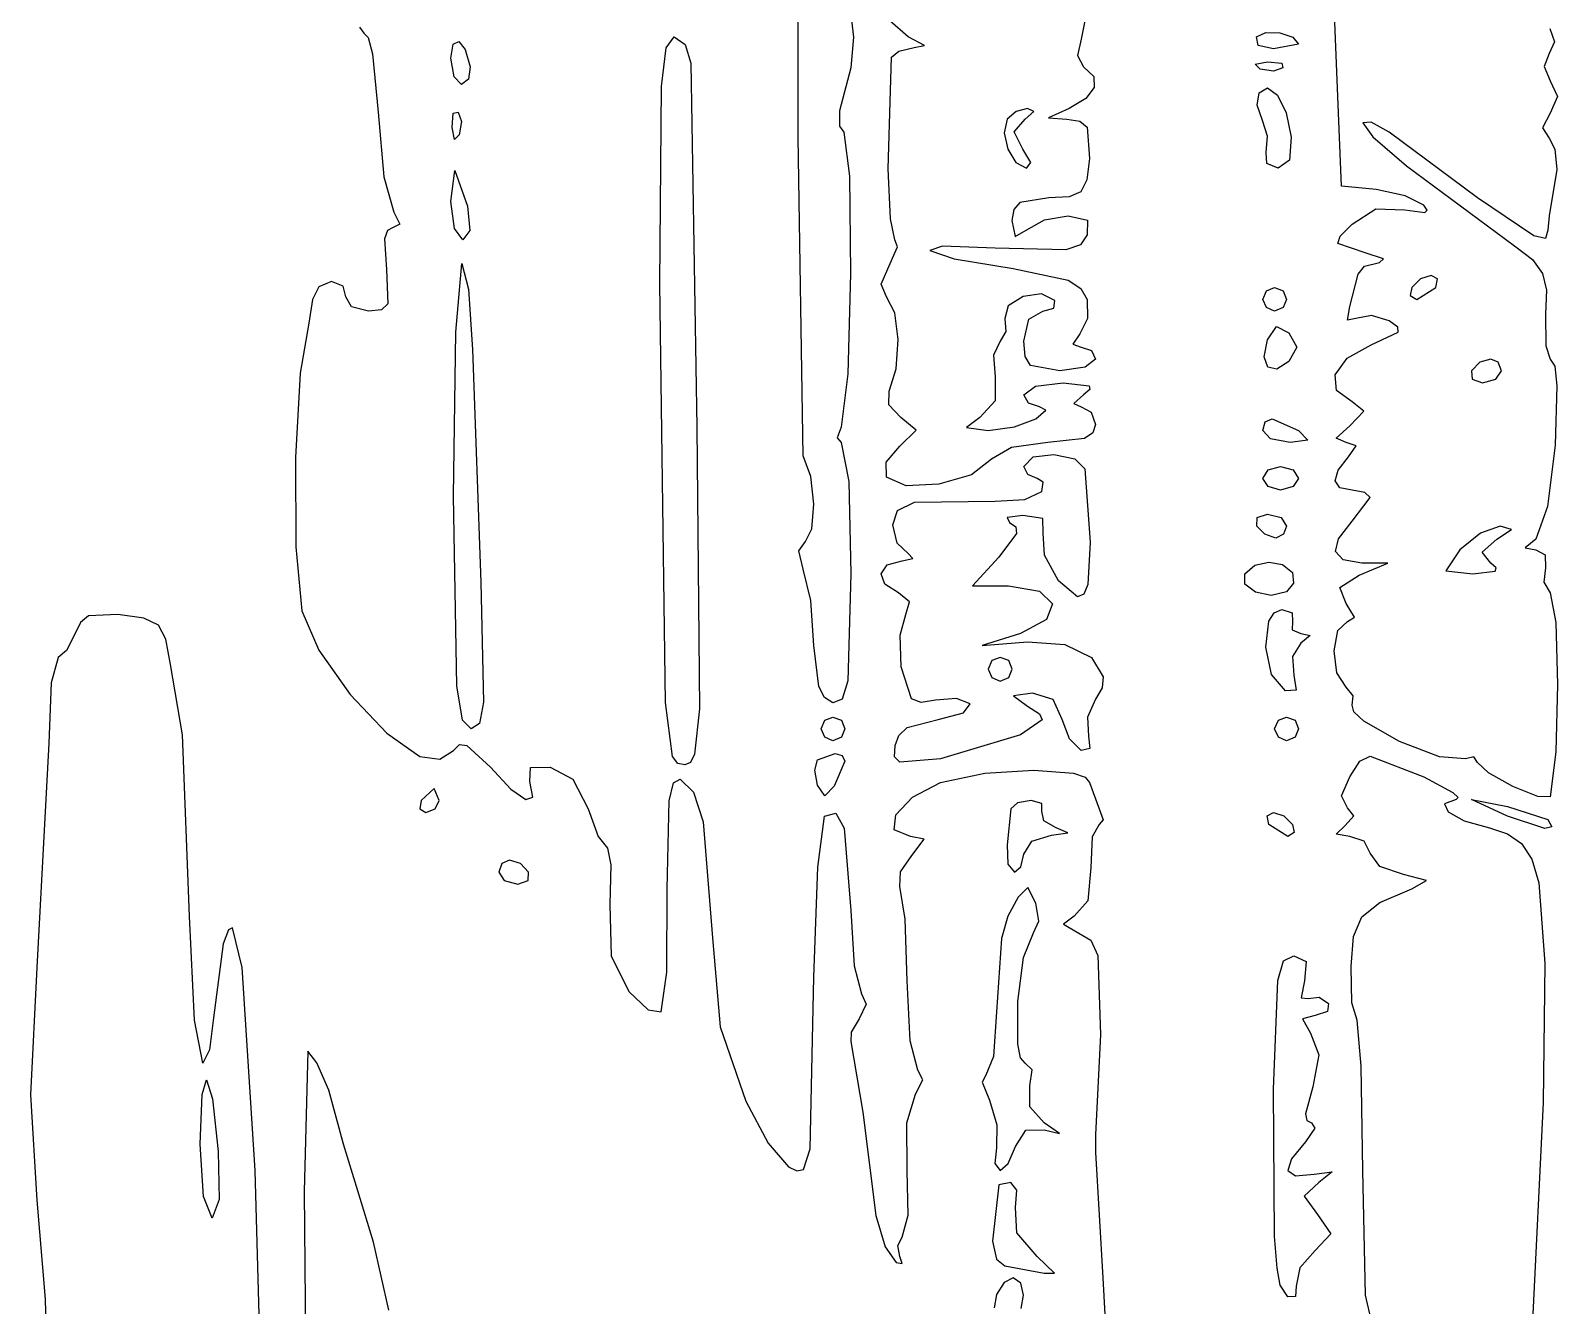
# Model space of a CAD drawing. Extents: x 0 to 282, y 0 to 282.
# Drawn here: x 81.41 to 126.54, y 221.08 to 258.77 of the extents above; entities that cross this region are included whole.
import ezdxf

# ---------------------------------------------------------------- set-up
doc = ezdxf.new("R2010")
doc.units = 0

msp = doc.modelspace()

# ---------------------------------------------------------------- linework, layer by layer
at = {"layer": 'Layer 1'}
for p, q in [((104.102497, 255.622651), (104.102497, 266.452951)), ((120.04712, 256.822113), (119.906009, 260.349893)), ((105.584165, 259.855993), (105.738505, 258.577172)), ((112.661053, 259.516457), (112.462616, 258.515447)), ((107.347329, 258.585996), (106.809894, 259.060041)), ((91.131199, 258.872658), (91.26349, 258.691859)), ((91.26349, 258.691859), (91.394128, 258.566182)), ((100.197889, 258.263598), (100.432707, 258.586058)), ((100.432707, 258.586058), (100.759026, 258.356752)), ((105.738505, 258.577172), (105.65472, 257.668773)), ((107.832399, 258.334642), (107.347329, 258.585996)), ((117.648283, 258.58599), (117.915622, 258.716627)), ((117.696789, 258.330225), (117.648283, 258.58599)), ((117.915622, 258.716627), (118.331788, 258.705052)), ((118.331788, 258.705052), (118.714882, 258.581028)), ((118.714882, 258.581028), (118.883003, 258.374323)), ((126.308943, 258.828541), (126.455566, 258.435523)), ((91.394128, 258.566182), (91.514844, 258.083317)), ((93.835761, 257.95099), (93.904111, 258.373772)), ((93.904111, 258.373772), (94.065066, 258.449288)), ((94.065066, 258.449288), (94.25248, 258.213919)), ((94.25248, 258.213919), (94.400206, 257.704045)), ((100.062289, 257.117623), (100.197889, 258.263598)), ((100.759026, 258.356752), (100.926596, 257.809946)), ((106.85344, 257.986274), (107.069517, 258.167073)), ((107.069517, 258.167073), (107.523718, 258.268496)), ((107.523718, 258.268496), (107.832399, 258.334642)), ((112.462616, 258.515447), (112.352373, 258.030377)), ((118.142172, 258.233212), (117.696789, 258.330225)), ((118.883006, 258.374323), (118.142172, 258.233212)), ((118.883003, 258.374323), (118.883006, 258.374323)), ((126.455566, 258.435523), (126.291301, 258.092113)), ((91.514844, 258.083317), (91.686824, 256.363529)), ((93.928365, 257.404183), (93.835761, 257.95099)), ((94.400206, 257.704045), (94.356108, 257.333628)), ((94.400206, 257.704045), (94.400206, 257.704045)), ((100.926596, 257.809946), (100.926596, 257.809878)), ((100.926596, 257.809878), (101.102985, 247.050178)), ((106.760836, 254.678982), (106.85344, 257.986274)), ((112.352373, 258.030377), (112.533172, 257.704058)), ((112.533172, 257.704058), (112.834136, 257.411914)), ((117.609197, 257.779007), (117.966385, 257.845153)), ((117.754718, 257.633486), (117.609197, 257.779007)), ((117.966385, 257.845153), (118.394128, 257.809875)), ((118.394128, 257.809875), (118.424996, 257.668764)), ((126.291301, 258.092113), (126.150189, 257.712876)), ((126.150189, 257.712876), (126.326578, 257.280724)), ((94.153261, 257.174878), (93.928365, 257.404183)), ((94.356108, 257.333628), (94.153261, 257.174878)), ((105.65472, 257.668773), (105.323991, 256.398773)), ((112.834136, 257.411914), (112.850672, 257.086697)), ((118.142773, 257.57175), (117.754718, 257.633486)), ((118.424996, 257.668764), (118.142773, 257.57175)), ((118.424996, 257.668764), (118.424996, 257.668764)), ((126.326578, 257.280724), (126.538245, 256.817702)), ((100.009373, 251.283558), (100.062289, 257.117623)), ((112.850672, 257.086697), (112.602625, 256.761481)), ((117.666548, 256.561918), (117.719466, 256.927925)), ((117.719466, 256.927925), (117.972473, 257.081163)), ((117.972473, 257.081163), (118.261862, 256.857369)), ((118.261862, 256.857369), (118.518177, 256.342534)), ((120.152953, 254.176273), (120.04712, 256.822113)), ((126.538245, 256.817702), (126.326578, 256.328223)), ((91.686824, 256.363529), (91.849984, 254.445299)), ((93.871499, 255.904876), (93.906776, 256.33262)), ((93.906776, 256.33262), (94.047888, 256.363487)), ((94.047888, 256.363487), (94.144901, 256.081265)), ((105.323991, 256.398773), (105.322337, 255.942367)), ((110.538174, 256.376896), (110.278, 256.152)), ((110.877723, 256.4695), (110.538174, 256.376896)), ((110.807168, 256.152), (111.067341, 256.376896)), ((111.067341, 256.376896), (110.877723, 256.4695)), ((112.109838, 256.469338), (111.492476, 256.191526)), ((112.602625, 256.761481), (112.109838, 256.469338)), ((117.825299, 256.116536), (117.666548, 256.561918)), ((118.518177, 256.342534), (118.671967, 255.622645)), ((126.326578, 256.328223), (126.097273, 255.89166)), ((93.937645, 255.547689), (93.871499, 255.904876)), ((94.144901, 256.081265), (94.083165, 255.693209)), ((105.322337, 255.942367), (105.443053, 255.763773)), ((110.278, 256.152), (110.187601, 255.747408)), ((110.278, 256.152), (110.278, 256.152)), ((110.480848, 255.777173), (110.807168, 256.152)), ((111.492476, 256.191526), (112.039282, 256.151838)), ((112.039282, 256.151838), (112.421825, 256.088999)), ((112.421825, 256.088999), (112.639004, 255.913712)), ((112.639004, 255.913712), (112.70956, 254.987668)), ((117.970819, 255.653515), (117.825299, 256.116536)), ((121.034358, 256.060879), (120.787963, 256.045996)), ((120.787963, 256.045996), (121.08121, 255.632033)), ((121.568488, 255.768183), (121.034358, 256.060879)), ((126.097273, 255.89166), (126.291301, 255.587389)), ((94.083166, 255.693209), (93.937645, 255.547689)), ((94.083165, 255.693209), (94.083166, 255.693209)), ((104.243608, 246.203481), (104.102497, 255.622651)), ((105.443053, 255.763773), (105.610623, 254.471723)), ((110.187601, 255.747408), (110.295639, 255.270055)), ((110.736612, 255.270055), (110.480848, 255.777173)), ((117.931132, 255.164035), (117.970819, 255.653515)), ((118.671966, 255.622647), (118.623459, 254.93914)), ((118.671967, 255.622645), (118.671966, 255.622647)), ((121.08121, 255.632033), (122.075603, 254.771587)), ((124.174633, 253.823496), (121.568488, 255.768183)), ((126.291301, 255.587389), (126.464933, 255.263824)), ((110.295639, 255.270055), (110.535969, 254.872077)), ((110.974737, 254.86877), (110.736612, 255.270055)), ((112.70956, 254.987668), (112.631287, 254.359283)), ((117.948771, 254.842126), (117.931132, 255.164035)), ((126.464933, 255.263824), (126.516196, 254.665754)), ((93.836017, 253.717647), (93.950669, 254.639279)), ((93.950669, 254.639279), (94.329906, 253.576536)), ((106.828635, 253.20393), (106.760836, 254.678982)), ((110.535969, 254.872077), (110.842445, 254.70561)), ((110.842445, 254.70561), (110.974737, 254.86877)), ((118.28391, 254.705424), (117.948771, 254.842126)), ((118.623459, 254.93914), (118.28391, 254.705424)), ((122.075603, 254.771587), (125.268243, 252.412386)), ((126.516196, 254.665754), (126.291301, 253.294329)), ((91.849984, 254.445299), (92.145435, 253.400189)), ((105.610623, 254.471723), (105.645901, 251.592172)), ((112.631287, 254.359283), (112.453795, 254.008709)), ((121.176013, 254.07044), (120.152953, 254.176273)), ((122.040317, 253.880822), (121.176013, 254.07044)), ((93.94626, 252.915077), (93.836017, 253.717647)), ((110.645805, 253.686797), (110.468314, 253.481193)), ((111.51011, 253.823498), (110.645805, 253.686797)), ((112.104323, 253.856572), (111.51011, 253.823498)), ((112.453795, 254.008709), (112.104323, 253.856572)), ((122.587123, 253.611829), (122.040317, 253.880822)), ((122.687444, 253.465757), (122.587123, 253.611829)), ((125.837099, 252.699015), (124.174633, 253.823496)), ((92.145435, 253.400189), (92.326234, 253.051821)), ((94.329906, 253.576536), (94.329906, 253.576535)), ((94.329906, 253.576535), (94.391642, 252.85775)), ((106.959273, 252.588774), (106.828635, 253.20393)), ((110.468314, 253.481193), (110.4165, 253.15322)), ((110.839834, 252.870998), (111.37782, 253.175269)), ((111.37782, 253.175269), (112.074554, 253.294332)), ((112.074554, 253.294332), (112.647818, 253.17086)), ((112.647818, 253.17086), (112.638999, 252.729887)), ((120.470458, 253.047384), (121.167194, 253.497176)), ((121.167194, 253.497176), (122.022678, 253.470718)), ((122.022678, 253.470718), (122.6224, 253.395753)), ((122.6224, 253.395753), (122.687444, 253.465757)), ((126.291301, 253.294329), (126.256023, 252.870995)), ((91.958573, 252.857794), (91.876442, 252.615259)), ((92.110157, 252.941578), (91.958573, 252.857794)), ((92.326234, 253.051821), (92.110157, 252.941578)), ((94.188795, 252.588757), (93.94626, 252.915077)), ((94.391642, 252.85775), (94.188795, 252.588757)), ((110.4165, 253.15322), (110.509104, 252.681379)), ((110.509104, 252.681379), (110.839834, 252.870998)), ((112.638999, 252.729887), (112.437805, 252.436089)), ((120.119331, 252.69185), (120.470458, 253.047384)), ((126.256023, 252.870995), (126.183814, 252.627908)), ((91.876442, 252.615259), (91.933768, 251.706858)), ((106.818162, 251.883218), (107.034239, 252.381517)), ((107.034239, 252.381517), (106.959273, 252.588774)), ((108.368181, 252.401914), (107.991149, 252.266866)), ((107.991149, 252.266866), (108.712139, 252.01937)), ((109.922609, 252.341831), (108.368181, 252.401914)), ((112.008408, 252.284505), (109.922609, 252.341831)), ((112.437805, 252.436089), (112.008408, 252.284505)), ((120.042712, 252.47853), (120.119331, 252.69185)), ((120.858514, 252.200717), (120.042712, 252.47853)), ((125.268243, 252.412386), (125.798513, 251.998974)), ((126.183814, 252.627908), (125.837099, 252.699015)), ((93.977907, 249.859127), (94.154297, 251.883192)), ((94.154297, 251.883192), (94.352734, 251.129129)), ((106.553579, 251.270267), (106.818162, 251.883218)), ((108.712139, 252.01937), (110.451776, 251.742108)), ((120.646848, 251.565717), (120.832056, 251.808252)), ((120.832056, 251.808252), (121.281848, 251.918495)), ((121.40091, 252.019919), (120.858514, 252.200717)), ((121.281848, 251.918495), (121.40091, 252.019919)), ((125.798513, 251.998974), (126.097273, 251.592177)), ((90.310989, 251.354083), (89.936163, 251.195333)), ((90.654948, 251.217382), (90.310989, 251.354083)), ((91.933768, 251.706858), (91.973456, 250.692624)), ((105.645901, 251.592172), (105.562116, 248.620016)), ((110.451776, 251.742108), (112.074552, 251.38933)), ((112.074552, 251.38933), (112.455993, 251.146795)), ((120.399903, 250.613216), (120.646848, 251.565717)), ((122.493764, 251.433764), (122.238, 251.178)), ((122.802445, 251.530778), (122.493764, 251.433764)), ((122.992063, 251.433764), (122.802445, 251.530778)), ((122.943556, 251.178), (122.992063, 251.433764)), ((126.097273, 251.592177), (126.210823, 251.092777)), ((89.936163, 251.195333), (89.746544, 250.824916)), ((90.734323, 250.895472), (90.654948, 251.217382)), ((94.352734, 251.129129), (94.471797, 249.343192)), ((100.181352, 238.909828), (100.009373, 251.283558)), ((106.712329, 250.89544), (106.553579, 251.270267)), ((110.747234, 250.908666), (110.302402, 250.635814)), ((111.291283, 250.989694), (110.747234, 250.908666)), ((111.686504, 250.789603), (111.291283, 250.989694)), ((112.455993, 251.146795), (112.638996, 250.824885)), ((117.82634, 250.824855), (117.936583, 251.08062)), ((117.936583, 251.08062), (118.179118, 251.177633)), ((118.179118, 251.177633), (118.434882, 251.08062)), ((118.434882, 251.08062), (118.531896, 250.824855)), ((122.238, 251.178), (122.189493, 250.935465)), ((122.189493, 250.935465), (122.379111, 250.825222)), ((122.238, 251.178), (122.238, 251.178)), ((122.379111, 250.825222), (122.943556, 251.178)), ((126.210823, 251.092777), (126.185466, 250.401556)), ((89.746544, 250.824916), (89.640711, 250.11936)), ((90.897483, 250.60443), (90.734323, 250.895472)), ((91.404601, 250.472138), (90.897483, 250.60443)), ((91.779979, 250.516236), (91.404601, 250.472138)), ((91.973456, 250.692624), (91.779979, 250.516236)), ((106.956518, 250.43021), (106.712329, 250.89544)), ((110.302402, 250.635814), (110.204834, 250.260436)), ((110.919212, 250.242797), (111.333726, 250.472103)), ((111.333726, 250.472103), (111.655635, 250.564707)), ((111.655635, 250.564707), (111.686504, 250.789603)), ((112.638996, 250.824885), (112.652225, 250.26044)), ((117.936583, 250.582321), (117.82634, 250.824855)), ((118.179118, 250.472077), (117.936583, 250.582321)), ((118.434882, 250.582321), (118.179118, 250.472077)), ((118.531896, 250.824855), (118.434882, 250.582321)), ((118.531896, 250.824855), (118.531896, 250.824855)), ((120.329347, 250.211931), (120.399903, 250.613216)), ((89.640711, 250.11936), (89.379435, 248.647063)), ((107.051878, 249.634254), (106.956518, 250.43021)), ((110.204834, 250.260436), (110.240111, 249.87238)), ((110.769281, 249.590158), (110.919212, 250.242797)), ((112.652225, 250.26044), (112.427329, 249.801825)), ((117.967396, 249.625409), (118.231979, 250.022285)), ((118.231979, 250.022285), (118.602396, 249.837076)), ((120.576292, 250.260438), (120.329347, 250.211931)), ((121.043722, 250.344223), (120.576292, 250.260438)), ((121.56407, 250.189883), (121.043722, 250.344223)), ((121.818733, 250.005226), (121.56407, 250.189883)), ((121.828655, 249.850334), (121.818733, 250.005226)), ((126.185466, 250.401556), (126.189875, 249.453463)), ((93.907352, 245.004022), (93.977907, 249.859127)), ((106.995103, 248.772153), (107.051878, 249.634254)), ((110.063723, 249.590158), (109.874104, 249.180054)), ((110.240111, 249.87238), (110.063723, 249.590158)), ((110.810621, 249.139815), (110.769281, 249.590158)), ((112.427329, 249.801825), (112.220072, 249.501964)), ((117.873137, 249.124355), (117.967396, 249.625409)), ((118.602396, 249.837076), (118.840521, 249.413743)), ((121.034903, 249.484327), (121.828655, 249.850334)), ((94.471796, 249.343192), (94.718741, 242.464022)), ((94.471797, 249.343192), (94.471796, 249.343192)), ((109.874104, 249.180054), (109.922612, 248.531828)), ((110.967716, 248.871373), (110.810621, 249.139815)), ((112.220072, 249.501964), (112.462607, 249.413769)), ((112.462607, 249.413769), (112.766878, 249.316755)), ((112.766878, 249.316755), (112.885941, 249.060991)), ((117.980624, 248.81843), (117.873137, 249.124355)), ((118.840521, 249.413743), (118.602396, 248.990409)), ((120.32659, 249.0858), (121.034903, 249.484327)), ((126.189875, 249.453463), (126.326577, 249.060996)), ((89.379435, 248.647063), (89.243836, 246.146198)), ((106.782885, 248.10849), (106.995103, 248.772153)), ((111.827611, 248.708213), (110.967716, 248.871373)), ((112.58167, 248.818456), (111.827611, 248.708213)), ((112.885941, 249.060991), (112.58167, 248.818456)), ((118.240247, 248.757245), (117.980624, 248.81843)), ((118.602396, 248.990409), (118.240247, 248.757245)), ((118.602396, 248.990409), (118.602396, 248.990409)), ((119.972159, 248.597975), (120.32659, 249.0858)), ((124.243535, 248.963764), (124.001, 248.708)), ((124.001, 248.708), (124.014229, 248.465465)), ((124.001, 248.708), (124.001, 248.708)), ((124.565445, 249.060778), (124.243535, 248.963764)), ((124.790341, 248.963764), (124.565445, 249.060778)), ((124.719785, 248.465465), (124.882945, 248.708)), ((124.882945, 248.708), (124.790341, 248.963764)), ((126.326577, 249.060996), (126.460315, 248.845126)), ((126.460315, 248.845126), (126.523361, 248.273308)), ((105.562116, 248.620016), (105.372498, 247.050153)), ((109.922612, 248.531828), (109.918202, 247.826271)), ((110.769278, 248.002656), (111.113237, 248.25842)), ((111.113237, 248.25842), (111.933448, 248.355434)), ((111.933448, 248.355434), (112.69633, 248.271649)), ((112.69633, 248.271649), (112.722237, 248.161957)), ((120.007988, 248.129994), (119.972159, 248.597975)), ((124.014229, 248.465465), (124.3185, 248.355222)), ((124.3185, 248.355222), (124.719785, 248.465465)), ((126.523361, 248.273308), (126.472098, 246.516583)), ((106.774066, 247.707205), (106.782885, 248.10849)), ((109.918202, 247.826271), (109.464001, 247.332378)), ((110.905979, 247.760121), (110.769278, 248.002656)), ((111.227889, 247.649878), (110.905979, 247.760121)), ((112.533171, 248.002656), (112.246539, 247.746892)), ((112.246539, 247.746892), (112.462615, 247.649878)), ((112.722237, 248.161957), (112.533171, 248.002656)), ((120.470458, 247.790997), (120.007988, 248.129994)), ((120.818826, 247.517594), (120.470458, 247.790997)), ((107.135663, 247.332378), (106.774066, 247.707205)), ((107.581045, 246.961961), (107.135663, 247.332378)), ((109.464001, 247.332378), (109.071535, 247.032517)), ((110.495877, 247.054565), (111.122056, 247.2971)), ((111.122056, 247.2971), (111.413098, 247.552864)), ((111.413098, 247.552864), (111.227889, 247.649878)), ((112.462615, 247.649878), (112.753657, 247.491128)), ((112.753657, 247.491128), (112.885949, 247.120711)), ((120.399902, 247.085441), (120.818826, 247.517594)), ((101.102985, 247.050178), (101.17795, 238.724614)), ((105.372498, 247.050153), (105.253435, 246.728243)), ((107.100385, 246.485711), (107.581045, 246.961961)), ((109.071535, 247.032517), (109.710946, 246.944322)), ((109.710946, 246.944322), (110.495877, 247.054565)), ((112.80933, 246.874318), (112.564039, 246.710607)), ((112.885949, 247.120711), (112.80933, 246.874318)), ((117.826962, 246.944299), (117.898068, 247.202268)), ((118.060677, 246.701765), (117.826962, 246.944299)), ((117.898068, 247.202268), (118.104774, 247.288258)), ((118.104774, 247.288258), (118.885292, 246.944299)), ((118.885292, 246.944299), (118.885296, 246.944299)), ((118.885296, 246.944299), (119.158699, 246.662077)), ((120.003027, 246.719434), (120.399902, 247.085441)), ((105.253435, 246.728243), (105.372498, 246.591542)), ((105.372498, 246.591542), (105.592984, 245.445013)), ((106.69469, 246.01387), (107.100385, 246.485711)), ((110.407685, 246.450433), (109.816779, 246.097655)), ((111.474839, 246.591544), (110.407685, 246.450433)), ((112.564039, 246.710607), (111.474839, 246.591544)), ((118.638351, 246.591521), (118.060677, 246.701765)), ((119.158699, 246.662077), (118.638351, 246.591521)), ((120.294069, 246.591552), (120.003027, 246.719434)), ((120.59393, 246.498947), (120.294069, 246.591552)), ((120.364625, 246.168218), (120.59393, 246.498947)), ((126.472098, 246.516583), (126.242241, 244.700327)), ((89.243836, 246.146198), (89.253758, 243.506427)), ((104.467952, 245.588327), (104.243608, 246.203481)), ((106.712329, 245.568488), (106.69469, 246.01387)), ((109.816779, 246.097655), (109.217607, 245.637941)), ((110.771897, 245.885966), (111.048056, 246.167637)), ((111.048056, 246.167637), (111.658252, 246.234335)), ((111.658252, 246.234335), (112.275063, 246.109209)), ((112.275063, 246.109209), (112.571067, 245.815411)), ((120.053739, 245.775752), (120.364625, 246.168218)), ((104.556698, 244.774733), (104.467952, 245.588327)), ((107.291658, 245.313827), (106.712329, 245.568488)), ((109.217607, 245.637941), (108.251326, 245.356822)), ((110.886549, 245.643431), (110.771897, 245.885966)), ((111.159953, 245.533188), (110.886549, 245.643431)), ((111.336341, 245.418535), (111.159953, 245.533188)), ((112.571067, 245.815411), (112.571086, 245.815409)), ((112.571086, 245.815409), (112.727631, 243.645273)), ((117.827452, 245.533187), (117.986202, 245.788951)), ((117.986202, 245.290652), (117.827452, 245.533187)), ((117.986202, 245.788951), (118.356619, 245.885965)), ((118.356619, 245.885965), (118.727035, 245.788951)), ((118.727035, 245.788951), (118.885786, 245.533187)), ((118.885786, 245.533187), (118.727035, 245.290652)), ((118.885786, 245.533187), (118.885786, 245.533187)), ((119.967749, 245.462662), (120.053739, 245.775752)), ((105.592984, 245.445013), (105.65472, 242.710982)), ((108.251326, 245.356822), (107.291658, 245.313827)), ((110.798357, 244.911417), (111.301064, 245.145132)), ((111.301064, 245.145132), (111.336341, 245.418535)), ((118.356619, 245.180409), (117.986202, 245.290652)), ((118.727035, 245.290652), (118.356619, 245.180409)), ((120.106656, 245.255405), (119.967749, 245.462662)), ((120.470458, 245.18044), (120.106656, 245.255405)), ((120.840875, 245.114293), (120.470458, 245.18044)), ((120.999625, 244.968773), (120.840875, 245.114293)), ((94.013185, 239.394852), (93.907352, 245.004022)), ((104.506537, 244.040513), (104.556698, 244.774733)), ((106.891344, 244.157354), (107.037967, 244.585097)), ((107.037967, 244.585097), (107.535163, 244.827632)), ((107.535163, 244.827632), (109.925234, 244.86291)), ((109.925234, 244.86291), (110.798357, 244.911417)), ((120.470458, 244.263217), (120.999625, 244.968773)), ((126.242241, 244.700327), (125.903243, 243.734046)), ((107.028045, 243.614958), (106.891344, 244.157354)), ((110.73664, 244.439576), (110.278028, 244.37343)), ((110.278028, 244.37343), (110.348584, 244.227909)), ((110.348584, 244.227909), (110.532138, 244.097822)), ((111.327543, 244.346972), (110.73664, 244.439576)), ((111.336363, 243.910409), (111.327543, 244.346972)), ((117.650981, 244.122072), (117.66421, 244.377836)), ((117.66421, 244.377836), (117.968481, 244.47485)), ((117.968481, 244.47485), (118.369766, 244.377836)), ((118.369766, 244.377836), (118.532926, 244.122072)), ((120.068069, 243.747832), (120.470458, 244.263217)), ((104.314163, 243.663481), (104.506537, 244.040513)), ((110.547021, 243.901589), (110.031084, 243.204849)), ((110.532138, 244.097822), (110.547021, 243.901589)), ((111.380459, 243.257771), (111.336363, 243.910409)), ((117.893516, 243.879537), (117.650981, 244.122072)), ((118.215426, 243.769294), (117.893516, 243.879537)), ((118.440321, 243.879537), (118.215426, 243.769294)), ((118.532926, 244.122072), (118.440321, 243.879537)), ((118.532926, 244.122072), (118.532926, 244.122072)), ((119.976567, 243.368045), (120.068069, 243.747832)), ((124.261951, 243.915299), (123.648995, 243.417)), ((124.848445, 244.122556), (124.261951, 243.915299)), ((124.310459, 243.355264), (124.742612, 243.7345)), ((124.742612, 243.7345), (125.179175, 244.021132)), ((125.179175, 244.021132), (124.848445, 244.122556)), ((125.903243, 243.734046), (125.585742, 243.482691)), ((89.253758, 243.506427), (89.429044, 241.61741)), ((104.120135, 243.390079), (104.314163, 243.663481)), ((104.243608, 242.852092), (104.120135, 243.390079)), ((107.349955, 243.310687), (107.028045, 243.614958)), ((107.486656, 243.165166), (107.349955, 243.310687)), ((111.794974, 242.499299), (111.380459, 243.257771)), ((112.727631, 243.645273), (112.65928, 242.397873)), ((120.202566, 243.127164), (119.976567, 243.368045)), ((123.649, 243.417), (123.234486, 242.799639)), ((123.648995, 243.417), (123.649, 243.417)), ((124.566223, 243.028944), (124.310459, 243.355264)), ((125.585742, 243.482691), (125.903243, 243.416546)), ((125.903243, 243.416546), (126.176646, 243.271025)), ((126.176646, 243.271025), (126.185465, 242.887379)), ((104.468503, 241.921639), (104.243608, 242.852092)), ((106.551795, 242.715374), (106.725428, 242.974996)), ((106.725428, 242.974996), (107.173566, 243.09902)), ((107.173566, 243.09902), (107.486656, 243.165166)), ((110.031084, 243.204849), (109.254972, 242.358182)), ((117.298547, 242.710959), (117.598408, 242.969479)), ((117.598408, 242.969479), (118.004102, 243.059327)), ((118.004102, 243.059327), (118.409797, 242.983811)), ((118.409797, 242.983811), (118.709657, 242.746237)), ((120.75268, 243.028497), (120.202566, 243.127164)), ((120.682125, 242.675719), (121.528792, 243.028497)), ((121.528792, 243.028497), (120.75268, 243.028497)), ((123.234486, 242.799639), (124.037056, 242.711444)), ((124.037056, 242.711444), (124.698515, 242.790819)), ((124.731588, 242.890038), (124.566223, 243.028944)), ((124.698515, 242.790819), (124.731588, 242.890038)), ((126.185465, 242.887379), (126.136958, 242.464045)), ((94.718741, 242.464022), (94.802525, 238.918604)), ((105.65472, 242.710982), (105.562115, 239.549207)), ((106.662589, 242.409449), (106.551795, 242.715374)), ((107.067733, 242.146519), (106.662589, 242.409449)), ((109.254972, 242.358182), (110.313302, 242.358182)), ((110.313302, 242.358182), (111.226665, 242.202188)), ((112.352804, 242.030213), (111.794974, 242.499299)), ((112.65928, 242.397873), (112.536634, 242.106763)), ((117.297992, 242.405034), (117.298547, 242.710959)), ((117.611633, 242.168563), (117.297992, 242.405034)), ((118.740524, 242.437557), (118.533267, 242.181792)), ((118.709656, 242.746237), (118.740524, 242.437557)), ((118.709657, 242.746237), (118.709656, 242.746237)), ((120.104451, 242.305302), (120.682125, 242.675719)), ((126.136958, 242.464045), (126.326576, 242.146545)), ((104.561108, 240.594312), (104.468503, 241.921639)), ((107.385233, 241.881936), (107.067733, 242.146519)), ((107.2794, 241.511519), (107.385233, 241.881936)), ((111.226665, 242.202188), (111.61417, 241.824606)), ((112.536634, 242.106763), (112.352804, 242.030213)), ((118.077411, 242.070998), (117.611633, 242.168563)), ((118.533267, 242.181792), (118.077411, 242.070998)), ((120.294069, 241.829052), (120.104451, 242.305302)), ((126.326576, 242.146545), (126.485326, 241.268458)), ((83.123146, 241.467494), (82.885021, 241.273466)), ((83.99627, 241.511591), (83.123146, 241.467494)), ((84.764663, 241.399143), (83.99627, 241.511591)), ((89.429044, 241.61741), (89.93506, 240.458754)), ((107.11624, 240.894162), (107.2794, 241.511519)), ((111.61417, 241.824606), (111.439436, 241.361034)), ((118.011817, 241.312525), (118.165193, 241.559677)), ((118.165193, 241.559677), (118.392156, 241.652625)), ((118.392156, 241.652625), (118.696427, 241.555612)), ((118.696427, 241.555612), (118.709656, 241.299847)), ((120.536603, 241.432176), (120.294069, 241.829052)), ((120.329347, 241.299885), (120.536603, 241.432176)), ((82.885021, 241.273466), (82.72627, 240.947146)), ((85.195713, 241.19409), (84.764663, 241.399143)), ((85.415096, 240.77737), (85.195713, 241.19409)), ((111.439436, 241.361034), (110.66608, 240.947072)), ((117.915905, 240.545785), (118.011817, 241.312525)), ((118.709656, 241.299847), (118.700836, 241.057313)), ((118.700836, 241.057313), (118.956601, 240.947069)), ((118.709656, 241.299847), (118.709656, 241.299847)), ((119.941291, 240.435578), (120.046022, 241.036403)), ((120.046022, 241.036403), (120.329347, 241.299885)), ((126.485326, 241.268458), (126.538242, 239.434562)), ((82.72627, 240.947146), (82.479326, 240.448847)), ((85.54849, 240.029921), (85.415096, 240.77737)), ((104.711038, 239.377232), (104.561108, 240.594312)), ((107.138289, 239.959299), (107.11624, 240.894162)), ((110.66608, 240.947072), (109.53719, 240.594294)), ((109.53719, 240.594294), (110.87775, 240.700127)), ((110.87775, 240.700127), (111.980733, 240.619099)), ((111.980733, 240.619099), (112.769522, 240.237107)), ((118.084577, 239.732742), (117.915905, 240.545785)), ((118.956601, 240.664847), (118.705246, 240.267972)), ((118.956601, 240.947069), (119.234413, 240.885333)), ((119.234413, 240.885333), (118.956601, 240.664847)), ((82.232381, 240.24159), (82.025125, 239.487526)), ((82.479326, 240.448847), (82.232381, 240.24159)), ((89.93506, 240.458754), (90.857794, 239.147964)), ((109.824243, 240.144764), (109.714, 239.889)), ((110.066778, 240.241778), (109.824243, 240.144764)), ((110.322542, 240.144764), (110.066778, 240.241778)), ((110.419556, 239.889), (110.322542, 240.144764)), ((112.769522, 240.237107), (113.115133, 239.663293)), ((118.705246, 240.267972), (118.744934, 239.712346)), ((120.021768, 239.781836), (119.941291, 240.435578)), ((85.901268, 237.948531), (85.54849, 240.029921)), ((107.451382, 239.015618), (107.138289, 239.959299)), ((109.714, 239.889), (109.824243, 239.646465)), ((109.714, 239.889), (109.714, 239.889)), ((109.824243, 239.646465), (110.066778, 239.536222)), ((110.066778, 239.536222), (110.322542, 239.646465)), ((110.322542, 239.646465), (110.419556, 239.889)), ((113.115133, 239.663293), (113.081438, 239.338559)), ((118.497989, 239.253735), (118.084577, 239.732742)), ((118.744934, 239.712346), (118.819899, 239.271374)), ((120.294069, 239.359605), (120.021768, 239.781836)), ((82.025125, 239.487526), (81.950159, 237.70159)), ((94.175242, 238.386128), (94.013185, 239.394852)), ((104.878608, 239.056425), (104.711038, 239.377232)), ((105.562115, 239.549207), (105.401712, 239.005159)), ((111.018856, 239.183188), (110.45882, 239.108223)), ((111.631807, 238.99357), (111.018856, 239.183188)), ((113.081438, 239.338559), (112.88858, 239.006797)), ((118.819899, 239.271374), (118.497989, 239.253735)), ((120.501326, 239.10825), (120.294069, 239.359605)), ((126.538242, 239.434562), (126.485326, 237.448533)), ((90.857794, 239.147964), (91.939278, 237.995924)), ((94.802525, 238.918604), (94.684014, 238.28691)), ((100.381444, 237.313503), (100.181352, 238.909828)), ((101.17795, 238.724614), (101.038492, 237.376341)), ((105.125553, 238.900982), (104.878608, 239.056425)), ((105.401712, 239.005159), (105.125553, 238.900982)), ((107.728644, 238.90758), (107.451382, 239.015618)), ((108.161349, 238.971521), (107.728644, 238.90758)), ((108.778713, 239.024438), (108.161349, 238.971521)), ((109.184409, 238.865688), (108.778713, 239.024438)), ((108.985969, 238.596695), (109.184409, 238.865688)), ((110.45882, 239.108223), (110.877745, 238.795132)), ((110.877745, 238.795132), (111.226664, 238.573543)), ((111.900801, 238.407076), (111.631807, 238.99357)), ((112.88858, 239.006797), (112.650454, 238.473221)), ((120.470458, 238.830438), (120.501326, 239.10825)), ((120.523304, 238.62766), (120.470458, 238.830438)), ((94.436519, 238.124852), (94.175242, 238.386128)), ((94.684014, 238.28691), (94.436519, 238.124852)), ((104.77445, 238.124846), (104.884693, 238.38061)), ((104.884693, 238.38061), (105.127228, 238.477624)), ((105.127228, 238.477624), (105.382992, 238.38061)), ((105.382992, 238.38061), (105.480006, 238.124846)), ((107.319095, 238.164542), (108.231908, 238.407077)), ((108.231908, 238.407077), (108.985969, 238.596695)), ((111.314307, 238.398257), (110.666078, 237.948465)), ((111.226664, 238.573543), (111.314307, 238.398257)), ((112.116877, 237.829402), (111.900801, 238.407076)), ((112.650454, 238.473221), (112.676913, 237.913187)), ((118.18005, 238.124846), (118.290293, 238.38061)), ((118.290293, 238.38061), (118.532828, 238.477624)), ((118.532828, 238.477624), (118.788592, 238.38061)), ((118.788592, 238.38061), (118.885606, 238.124846)), ((120.820477, 238.35915), (120.523304, 238.62766)), ((121.868338, 237.758876), (120.820477, 238.35915)), ((86.112935, 232.586301), (85.901268, 237.948531)), ((91.939278, 237.995924), (92.921544, 237.31352)), ((104.884693, 237.882311), (104.77445, 238.124846)), ((105.127228, 237.772068), (104.884693, 237.882311)), ((105.382992, 237.882311), (105.127228, 237.772068)), ((105.480006, 238.124846), (105.382992, 237.882311)), ((105.480006, 238.124846), (105.480006, 238.124846)), ((106.961908, 237.630965), (107.076009, 237.935787)), ((107.076009, 237.935787), (107.319095, 238.164542)), ((110.666078, 237.948465), (108.302468, 237.242909)), ((112.465246, 237.489853), (112.116877, 237.829402)), ((112.676913, 237.913187), (112.7166, 237.54277)), ((118.290293, 237.882311), (118.18005, 238.124846)), ((118.532828, 237.772068), (118.290293, 237.882311)), ((118.788592, 237.882311), (118.532828, 237.772068)), ((118.885606, 238.124846), (118.788592, 237.882311)), ((118.885606, 238.124846), (118.885606, 238.124846)), ((81.950159, 237.70159), (81.597381, 231.06936)), ((93.508038, 237.229736), (93.909322, 237.489909)), ((93.909322, 237.489909), (94.08516, 237.660786)), ((94.08516, 237.660786), (94.310607, 237.63984)), ((94.310607, 237.63984), (95.002932, 236.99602)), ((101.038492, 237.376341), (100.9144, 237.130912)), ((104.668507, 237.207622), (105.193264, 237.40165)), ((105.193264, 237.40165), (105.397765, 237.336607)), ((106.943168, 237.302441), (106.961908, 237.630965)), ((112.7166, 237.54277), (112.465246, 237.489853)), ((123.055106, 237.297508), (121.868338, 237.758876)), ((126.485326, 237.448533), (126.326576, 236.114045)), ((92.921544, 237.31352), (93.508038, 237.229736)), ((95.002932, 236.99602), (95.606514, 236.344484)), ((96.167102, 236.572686), (96.189151, 236.982791)), ((96.189151, 236.982791), (96.766825, 236.99602)), ((96.766825, 236.99602), (97.437103, 236.643243)), ((100.5404, 237.10156), (100.381444, 237.313503)), ((100.750207, 237.066558), (100.5404, 237.10156)), ((100.9144, 237.130912), (100.750207, 237.066558)), ((104.589132, 236.903351), (104.668507, 237.207622)), ((105.479896, 237.172344), (105.162396, 236.43151)), ((105.397765, 237.336607), (105.479896, 237.172344)), ((105.479896, 237.172344), (105.479896, 237.172344)), ((107.103021, 237.145895), (106.943168, 237.302441)), ((108.302468, 237.242909), (107.103021, 237.145895)), ((120.40237, 236.713782), (120.699475, 237.170189)), ((120.699475, 237.170189), (121.006501, 237.322324)), ((121.006501, 237.322324), (122.58959, 236.713782)), ((123.821848, 237.242938), (123.055106, 237.297508)), ((124.064383, 237.295855), (123.821848, 237.242938)), ((124.174626, 237.137105), (124.064383, 237.295855)), ((124.500946, 236.823461), (124.174626, 237.137105)), ((96.258053, 236.112972), (96.167102, 236.572686)), ((97.437103, 236.643243), (97.895715, 235.7613)), ((100.285787, 235.999413), (100.412567, 236.532992)), ((100.412567, 236.532992), (100.612107, 236.643237)), ((100.612107, 236.643237), (101.004021, 236.257386)), ((104.668507, 236.466788), (104.589132, 236.903351)), ((104.888993, 236.144878), (104.668507, 236.466788)), ((107.480251, 236.110764), (108.302665, 236.537403)), ((108.302665, 236.537403), (109.616764, 236.815216)), ((109.616764, 236.815216), (111.063156, 236.90782)), ((111.063156, 236.90782), (112.231734, 236.815216)), ((112.231734, 236.815216), (112.583686, 236.699461)), ((112.583686, 236.699461), (112.712395, 236.537403)), ((112.712395, 236.537403), (112.994617, 235.761291)), ((120.155425, 236.149337), (120.40237, 236.713782)), ((122.58959, 236.713782), (122.589596, 236.713733)), ((122.589596, 236.713733), (123.449494, 236.246302)), ((125.224142, 236.427135), (124.500946, 236.823461)), ((93.345056, 236.360778), (92.957, 236.008)), ((93.486167, 236.008), (93.345056, 236.360778)), ((95.606514, 236.344484), (96.048039, 236.04352)), ((96.048039, 236.04352), (96.258053, 236.112972)), ((101.004021, 236.257386), (101.286795, 235.382056)), ((105.162396, 236.43151), (104.888993, 236.144878)), ((106.988568, 235.584904), (107.480251, 236.110764)), ((120.331814, 235.796559), (120.155425, 236.149337)), ((123.542097, 236.043455), (123.195382, 235.911164)), ((123.449494, 236.246302), (123.606591, 236.098577)), ((123.606591, 236.098577), (123.542097, 236.043455)), ((125.059146, 235.549567), (124.000816, 236.043456)), ((124.000816, 236.043456), (125.059146, 235.831789)), ((125.960568, 236.13003), (125.224142, 236.427135)), ((126.326576, 236.114045), (125.960568, 236.13003)), ((92.957, 236.008), (92.921722, 235.765465)), ((92.921722, 235.765465), (93.098111, 235.655222)), ((92.957, 236.008), (92.957, 236.008)), ((93.098111, 235.655222), (93.371514, 235.765465)), ((93.371514, 235.765465), (93.486167, 236.008)), ((97.895715, 235.7613), (98.191167, 234.94109)), ((100.224051, 233.397677), (100.285787, 235.999413)), ((104.880719, 235.549617), (105.210346, 235.640016)), ((105.210346, 235.640016), (105.453983, 235.188019)), ((106.933447, 235.138419), (106.988568, 235.584904)), ((110.384, 235.762), (110.278167, 234.70367)), ((110.578027, 235.938394), (110.383999, 235.762004)), ((110.383999, 235.762004), (110.384, 235.762)), ((110.983722, 236.008949), (110.578027, 235.938394)), ((111.301222, 235.916345), (110.983722, 236.008949)), ((111.301222, 235.691449), (111.301222, 235.916345)), ((111.354139, 235.404817), (111.301222, 235.691449)), ((112.994617, 235.761291), (113.113679, 235.439381)), ((117.955083, 235.558387), (118.144701, 235.655401)), ((118.00359, 235.302623), (117.955083, 235.558387)), ((118.144701, 235.655401), (118.453381, 235.558387)), ((118.453381, 235.558387), (118.709146, 235.302623)), ((120.261258, 235.267392), (120.521432, 235.558434)), ((120.521432, 235.558434), (120.331814, 235.796559)), ((123.195382, 235.911164), (123.308381, 235.673038)), ((123.308381, 235.673038), (123.785183, 235.408455)), ((125.059146, 235.831789), (126.258596, 235.443733)), ((101.286795, 235.382056), (101.564608, 231.951287)), ((104.682281, 234.041495), (104.880719, 235.549617)), ((105.453983, 235.188019), (105.656831, 232.762667)), ((107.42072, 234.949903), (106.933447, 235.138419)), ((111.724556, 235.19756), (111.354139, 235.404817)), ((112.064105, 235.052039), (111.724556, 235.19756)), ((112.994617, 235.30268), (112.791769, 234.932263)), ((113.113679, 235.439381), (112.994617, 235.30268)), ((118.568035, 234.949845), (118.00359, 235.302623)), ((118.709146, 235.302623), (118.757652, 235.060088)), ((118.709146, 235.302623), (118.709146, 235.302623)), ((120.001085, 235.016038), (120.261258, 235.267392)), ((123.785183, 235.408455), (124.529875, 235.196788)), ((124.529875, 235.196788), (125.061108, 235.027565)), ((126.161581, 235.179151), (125.059146, 235.549567)), ((126.368839, 235.232067), (126.161581, 235.179151)), ((126.258596, 235.443734), (126.368839, 235.232067)), ((126.258596, 235.443733), (126.258596, 235.443734)), ((98.191167, 234.94109), (98.46016, 234.59713)), ((107.822004, 234.866118), (107.42072, 234.949903)), ((107.455997, 234.385458), (107.822004, 234.866118)), ((110.278167, 234.70367), (110.291396, 234.125996)), ((110.772056, 234.421448), (111.005771, 234.809504)), ((111.005771, 234.809504), (111.583445, 234.985893)), ((111.583445, 234.985893), (112.064105, 235.052039)), ((112.791769, 234.932263), (112.747672, 234.03268)), ((118.757652, 235.060088), (118.568035, 234.949845)), ((120.402369, 234.949892), (120.001085, 235.016038)), ((120.821294, 234.808781), (120.402369, 234.949892)), ((121.002092, 234.456003), (120.821294, 234.808781)), ((125.061108, 235.027565), (125.472453, 234.742587)), ((125.472453, 234.742587), (125.77631, 234.279015)), ((95.5676, 234.244778), (95.342704, 234.147764)), ((95.88951, 234.147764), (95.5676, 234.244778)), ((98.46016, 234.59713), (98.561584, 234.11206)), ((107.120858, 233.900388), (107.455997, 234.385458)), ((110.683862, 234.051031), (110.772056, 234.421448)), ((121.284315, 234.059128), (121.002092, 234.456003)), ((125.77631, 234.279015), (125.985083, 233.57401)), ((95.342704, 234.147764), (95.2501, 233.892)), ((95.2501, 233.892), (95.41326, 233.649465)), ((95.2501, 233.892), (95.2501, 233.892)), ((96.132045, 233.892), (95.88951, 234.147764)), ((96.118816, 233.649465), (96.132045, 233.892)), ((98.561584, 234.11206), (98.530716, 232.93907)), ((104.563219, 230.787117), (104.682281, 234.041495)), ((107.103219, 233.468235), (107.120858, 233.900388)), ((110.291396, 234.125996), (110.489834, 233.892281)), ((110.489834, 233.892281), (110.683862, 234.051031)), ((112.747672, 234.03268), (112.659477, 233.044901)), ((121.98987, 233.821003), (121.284315, 234.059128)), ((122.668968, 233.649024), (121.98987, 233.821003)), ((95.41326, 233.649465), (95.814545, 233.539222)), ((95.814545, 233.539222), (96.118816, 233.649465)), ((100.215231, 230.932644), (100.224051, 233.397677)), ((107.26197, 232.498094), (107.103219, 233.468235)), ((110.887042, 233.433225), (110.596, 233.151002)), ((111.125167, 232.974613), (110.887042, 233.433225)), ((121.290928, 232.989766), (122.236815, 233.397669)), ((122.236815, 233.397669), (122.668968, 233.649024)), ((125.985083, 233.57401), (126.166984, 231.18835)), ((98.530716, 232.93907), (98.574813, 231.413305)), ((110.596, 233.151), (110.293383, 232.592068)), ((110.596, 233.151002), (110.596, 233.151)), ((111.208951, 232.441036), (111.125167, 232.974613)), ((112.659477, 233.044901), (112.253783, 232.58629)), ((120.755146, 232.568637), (121.290928, 232.989766)), ((86.254047, 229.517132), (86.112935, 232.586301)), ((105.656831, 232.762667), (105.749435, 231.117842)), ((107.314886, 230.681285), (107.26197, 232.498094)), ((110.293383, 232.592068), (110.106521, 231.933917)), ((111.054611, 232.092668), (111.208951, 232.441036)), ((112.253783, 232.58629), (111.940692, 232.352575)), ((120.510406, 231.988759), (120.755146, 232.568637)), ((87.258361, 232.190529), (87.100713, 231.774911)), ((87.382936, 232.242342), (87.258361, 232.190529)), ((87.665158, 231.069355), (87.382936, 232.242342)), ((101.564608, 231.951287), (101.793914, 229.323088)), ((110.758057, 231.372781), (111.054611, 232.092668)), ((111.940692, 232.352575), (112.394894, 232.092401)), ((112.394894, 232.092401), (112.752081, 231.876876)), ((120.437645, 231.104609), (120.510406, 231.988759)), ((87.100713, 231.774911), (86.818491, 229.587691)), ((110.106521, 231.933917), (109.961, 229.76433)), ((112.752081, 231.876876), (112.950519, 231.426533)), ((81.597381, 231.06936), (81.412173, 227.312274)), ((88.053214, 225.072125), (87.665158, 231.069355)), ((98.574813, 231.413305), (99.095161, 230.36379)), ((105.749435, 231.117842), (105.974331, 230.293217)), ((110.58718, 230.064195), (110.758057, 231.372781)), ((112.950519, 231.426533), (113.029894, 229.093791)), ((118.271805, 230.690062), (118.44654, 231.271043)), ((118.44654, 231.271043), (118.743646, 231.422076)), ((118.743646, 231.422076), (119.114062, 231.250097)), ((119.114062, 231.250097), (119.061146, 230.681242)), ((120.459694, 230.033047), (120.437645, 231.104609)), ((126.166984, 231.18835), (126.117375, 227.082898)), ((100.047662, 229.764067), (100.215231, 230.932644)), ((104.457386, 225.707117), (104.563219, 230.787117)), ((107.407491, 228.908572), (107.314886, 230.681285)), ((118.143923, 227.470966), (118.271805, 230.690062)), ((119.061146, 230.681233), (118.968541, 230.178525)), ((119.061146, 230.681242), (119.061146, 230.681233)), ((99.095161, 230.36379), (99.664015, 229.825804)), ((105.974331, 230.293217), (106.111032, 229.988946)), ((118.968541, 230.178525), (119.166979, 230.152066)), ((119.166979, 230.152066), (119.493298, 230.200573)), ((119.493298, 230.200573), (119.766702, 230.010955)), ((99.664015, 229.825804), (100.047662, 229.764067)), ((106.111032, 229.988946), (105.903775, 229.552383)), ((109.961, 229.76433), (109.868396, 228.445823)), ((110.588282, 228.808526), (110.58718, 230.064195)), ((119.744653, 229.76842), (119.378646, 229.658177)), ((119.766702, 230.010955), (119.744653, 229.76842)), ((120.614034, 229.517109), (120.459694, 230.033047)), ((86.500991, 228.247131), (86.254047, 229.517132)), ((86.818491, 229.587691), (86.699429, 228.639598)), ((101.793914, 229.323088), (102.552386, 227.118227)), ((105.903775, 229.552383), (105.66124, 229.164327)), ((119.378646, 229.658177), (119.003819, 229.552344)), ((119.003819, 229.552344), (119.237535, 229.12901)), ((120.741916, 228.154507), (120.614034, 229.517109)), ((105.66124, 229.164327), (105.65683, 228.882105)), ((105.65683, 228.882105), (106.009608, 226.800715)), ((107.632386, 228.035445), (107.407491, 228.908572)), ((110.667795, 228.401039), (110.588282, 228.808526)), ((113.029894, 229.093791), (112.888783, 226.130451)), ((119.237535, 229.12901), (119.484479, 228.49401)), ((86.699429, 228.639598), (86.500991, 228.247131)), ((89.605442, 228.599965), (89.495199, 224.447665)), ((89.874985, 228.254353), (89.605442, 228.599965)), ((109.868396, 228.445823), (109.6435, 227.89461)), ((110.807666, 228.247388), (110.667795, 228.401039)), ((119.484479, 228.49401), (119.30809, 227.54151)), ((90.22721, 227.449026), (89.874985, 228.254353)), ((107.782317, 227.748813), (107.632386, 228.035445)), ((109.6435, 227.89461), (109.537667, 227.682943)), ((111.010513, 228.044541), (110.807666, 228.247388)), ((110.948777, 227.57711), (111.010513, 228.044541)), ((120.790423, 225.072109), (120.741916, 228.154507)), ((86.482095, 227.313294), (86.614387, 227.753164)), ((86.614387, 227.753164), (86.786366, 227.187618)), ((90.663772, 225.848295), (90.22721, 227.449026)), ((107.561831, 227.329889), (107.782317, 227.748813)), ((109.537667, 227.682943), (109.749333, 227.153776)), ((110.948777, 226.950931), (110.948777, 227.57711)), ((118.1792, 223.131796), (118.143923, 227.470966)), ((119.30809, 227.54151), (119.092014, 226.747762)), ((81.412173, 227.312274), (81.597381, 224.19019)), ((86.429179, 225.848166), (86.482095, 227.313294)), ((86.786366, 227.187618), (86.958346, 225.636499)), ((102.552386, 227.118227), (103.212192, 225.880747)), ((107.306067, 226.47881), (107.561831, 227.329889)), ((109.749333, 227.153776), (109.974229, 226.421763)), ((126.117375, 227.082898), (125.786645, 220.419803)), ((106.009608, 226.800715), (106.397664, 223.744778)), ((111.372111, 226.4835), (110.948777, 226.950931)), ((119.092014, 226.747762), (119.134458, 226.549325)), ((119.134458, 226.549325), (119.272812, 226.48318)), ((107.314886, 225.072109), (107.306067, 226.47881)), ((109.974229, 226.421763), (109.961, 225.742666)), ((110.525444, 225.777944), (110.829715, 226.263013)), ((110.829715, 226.263013), (111.372111, 226.271833)), ((111.821903, 226.166), (111.372111, 226.4835)), ((111.372111, 226.271833), (111.821903, 226.166)), ((112.888783, 226.130451), (112.888783, 225.601284)), ((119.369826, 226.32002), (119.096423, 225.918735)), ((119.272812, 226.48318), (119.369826, 226.32002)), ((86.526192, 224.304765), (86.429179, 225.848166)), ((86.958346, 225.636506), (86.989214, 224.212162)), ((86.958346, 225.636499), (86.958346, 225.636506)), ((91.087106, 224.472465), (90.663772, 225.848295)), ((103.212192, 225.880747), (103.809159, 225.182357)), ((104.25399, 225.099125), (104.457386, 225.707117)), ((109.961, 225.742666), (109.908083, 225.275235)), ((110.309368, 225.279645), (110.525444, 225.777944)), ((119.096423, 225.918735), (118.673641, 225.412719)), ((103.809159, 225.182357), (104.056173, 225.059092)), ((109.908083, 225.275235), (110.066833, 225.072388)), ((110.066833, 225.072388), (110.309368, 225.279645)), ((112.888783, 225.601284), (113.10045, 221.897114)), ((118.673641, 225.412719), (118.571666, 225.072067)), ((88.723492, 201.259625), (88.053214, 225.072125)), ((104.056173, 225.059092), (104.25399, 225.099125)), ((107.350164, 223.753598), (107.314886, 225.072109)), ((118.571666, 225.072067), (118.793806, 224.916624)), ((118.793806, 224.916624), (119.343368, 224.966234)), ((119.343368, 224.966234), (119.876945, 225.02797)), ((119.876945, 225.02797), (119.484479, 224.719289)), ((120.865389, 221.381171), (120.790423, 225.072109)), ((86.781957, 223.660946), (86.526192, 224.304765)), ((89.495199, 224.447665), (89.596623, 214.74904)), ((91.545717, 222.955515), (91.087106, 224.472465)), ((110.031, 224.649), (109.841382, 222.986535)), ((110.031003, 224.649), (110.031, 224.649)), ((110.383781, 224.719556), (110.031003, 224.649)), ((110.56017, 224.49466), (110.383781, 224.719556)), ((110.524892, 223.978722), (110.56017, 224.49466)), ((119.484479, 224.719289), (119.056736, 224.309184)), ((119.056736, 224.309184), (119.449202, 223.766788)), ((81.597381, 224.19019), (81.848736, 221.270951)), ((86.989214, 224.212162), (86.781957, 223.660946)), ((110.564579, 223.229068), (110.524892, 223.978722)), ((106.397664, 223.744778), (106.674374, 222.817082)), ((107.173775, 223.096549), (107.350164, 223.753598)), ((119.449202, 223.766788), (119.837257, 223.197934)), ((92.004328, 220.944685), (91.545717, 222.955515)), ((107.045893, 222.854014), (107.173775, 223.096549)), ((109.841382, 222.986535), (109.956586, 222.451304)), ((111.159892, 222.532332), (110.564579, 223.229068)), ((118.249756, 222.179295), (118.1792, 223.131796)), ((119.837257, 223.197934), (119.378646, 222.708458)), ((106.674374, 222.817082), (106.997386, 222.355715)), ((107.103219, 222.532104), (107.045893, 222.854014)), ((107.169366, 222.324847), (107.103219, 222.532104)), ((111.67583, 222.034033), (111.159892, 222.532332)), ((119.378646, 222.708458), (118.924444, 222.192521)), ((106.997386, 222.355715), (107.169366, 222.324847)), ((109.956586, 222.451304), (110.207389, 222.25011)), ((110.207389, 222.25011), (111.371559, 222.038443)), ((111.371559, 222.038443), (111.67583, 222.034033)), ((118.34236, 221.676586), (118.249756, 222.179295)), ((118.924444, 222.192521), (118.814201, 221.650128)), ((110.181486, 221.755783), (109.961, 221.403005)), ((110.454889, 221.896894), (110.181486, 221.755783)), ((110.678131, 221.744207), (110.454889, 221.896894)), ((110.75916, 221.389773), (110.678131, 221.744207)), ((113.10045, 221.897114), (113.382672, 216.605444)), ((118.567256, 221.332628), (118.34236, 221.676586)), ((118.814201, 221.650128), (118.796562, 221.345857)), ((81.848736, 221.270951), (81.914881, 218.19296)), ((109.961, 221.403), (109.889342, 221.014944)), ((109.961, 221.403005), (109.961, 221.403)), ((110.688053, 220.989038), (110.75916, 221.389773)), ((118.796562, 221.345857), (118.567256, 221.332628)), ((121.053354, 220.582458), (120.865389, 221.381171))]:
    msp.add_line(p, q, dxfattribs=at)

doc.saveas('drawing.dxf')
